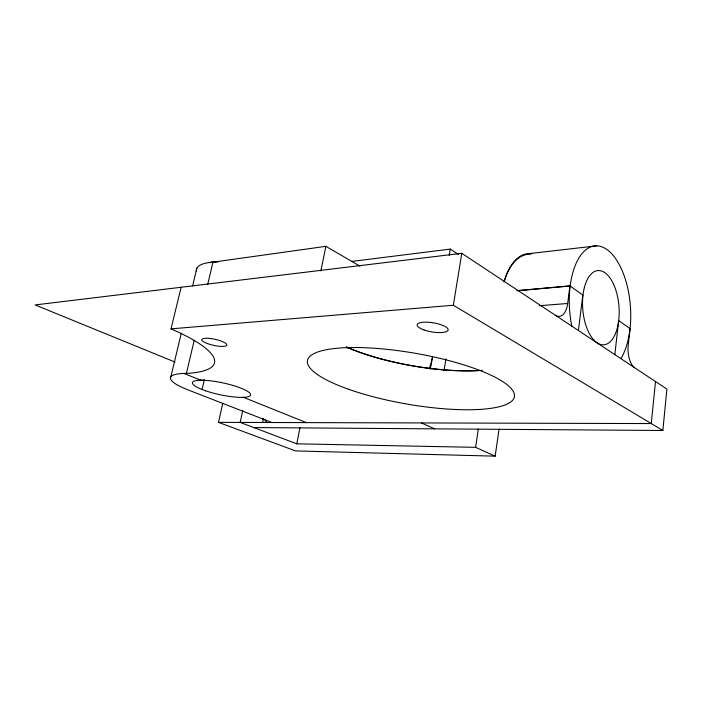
<?xml version="1.0" encoding="UTF-8"?>
<svg xmlns="http://www.w3.org/2000/svg" width="702" height="702" viewBox="0 0 702 702"><rect width="100%" height="100%" fill="white"/><g stroke="black" fill="none" stroke-linecap="round" stroke-linejoin="round"><path stroke-width="1.05" d="M253.755 427.562L662.863 430.484L666.9 389.083L461.776 253.308L35.1 304.931L175.079 362.074M655.519 381.546L651.272 423.578L218.506 422.367L222.771 403.255M630.063 328.483L628.22 345.112A17.804 8.275 86.6 0 0 634.617 367.725M614.829 354.624L618.69 320.568L630.036 328.641L629.896 329.949M578.404 330.51L582.827 295.042L569.945 285.863L567.672 303.492A19.735 10.205 85.2 0 1 555.335 315.251M218.506 422.367L295.533 450.921L495.164 456.16L499.061 429.054M495.164 456.16L475.596 447.341L478.334 429.001M662.863 430.484L453.352 305.247L461.776 253.308M444.006 370.761L445.928 358.889M430.344 369.287L432.432 356.686M449.227 255.388L450.272 249.096L351.483 261.451M306.405 422.63L243.462 397.35M242.708 410.652L240.154 422.42L296.779 443.822L300 427.737M320.875 270.963L325.868 246.332L359.994 266.163M263.478 418.497L262.645 422.481A13.347 2.475 11.5 0 0 262.645 418.918M202.106 389.487L204.343 379.747M271.885 422.507L187.934 389.864A52.053 10.662 12 0 1 183.029 373.49L186.416 373.429L194.226 340.251M207.731 284.345L212.952 262.162L209.24 262.548M170.849 376.816L181.265 333.327M192.602 286.004L196.876 268.182M204.273 380.291L200.895 380.23L184.222 373.561A131.037 28.896 13.7 0 0 171.025 328.861L181.125 287.267M210.424 262.513L325.868 246.332M530.045 253.519L596.77 245.84M516.874 290.654L570.164 285.828M518.374 290.663L570.138 286.004M171.025 328.861L453.352 305.247M539.417 305.712L567.672 303.492M243.471 397.323L242.559 397.35M199.868 380.247L200.895 380.23M184.24 373.446L186.416 373.429M296.779 443.822L475.596 447.341M421.454 422.92L434.608 428.852M346.384 347.13L349.306 348.569M450.272 249.096L458.459 254.484M196.411 271.288A50.447 15.137 12.7 0 1 218.261 261.951M571.823 326.158A62.46 30.467 85.6 0 1 584.591 250.86A62.46 30.467 85.6 0 1 624.745 277.43A62.46 30.467 85.6 0 1 620.884 358.634M504.062 281.853A59.688 31.897 85.6 0 1 532.142 253.685M482.388 370.349A103.782 29.203 9.8 0 1 346.463 347.007M432.081 358.836A29.993 18.55 86.8 0 1 429.15 368.541M504.413 280.975A59.696 31.906 85.6 0 1 530.58 254.256M480.159 370.41A103.782 29.203 9.8 0 1 346.814 347.236M424.061 329.958A15.725 4.607 9.5 0 0 448.122 330.028A15.725 4.607 9.5 0 0 425.684 322.148A15.725 4.607 9.5 0 0 424.061 329.958M207.336 343.524A12.82 3.106 12.4 0 0 226.834 345.138A12.82 3.106 12.4 0 0 208.801 338.338A12.82 3.106 12.4 0 0 207.336 343.524M348.938 389.391A105.028 25.72 9.9 0 0 513.811 398.517A105.028 25.72 9.9 0 0 370.173 347.99A105.028 25.72 9.9 0 0 348.938 389.391M584.327 287.697A37.241 18.155 85.5 0 0 602.237 344.814A37.241 18.155 85.5 0 0 615.987 290.584A37.241 18.155 85.5 0 0 584.327 287.697M205.484 390.751A29.73 6.081 12 0 0 250.579 395.077A29.73 6.081 12 0 0 208.512 380.616A29.73 6.081 12 0 0 205.484 390.751"/></g></svg>
